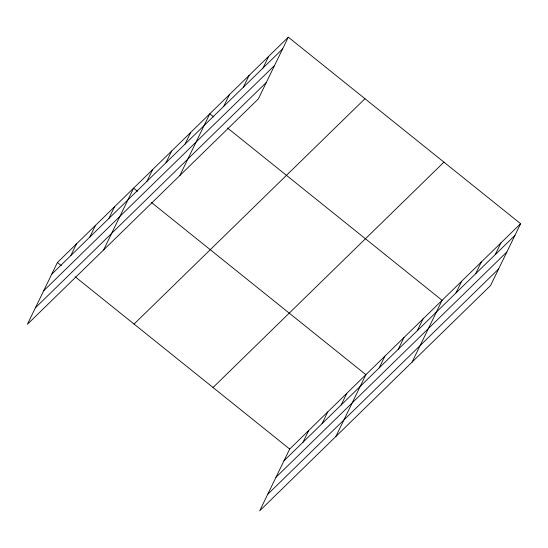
<?xml version="1.0" encoding="UTF-8"?>
<svg xmlns="http://www.w3.org/2000/svg" width="548" height="548" viewBox="0 0 548 548"><rect width="100%" height="100%" fill="white"/><g stroke="black" fill="none" stroke-linecap="round" stroke-linejoin="round"><path stroke-width="0.82" d="M288.317 37.168L57.403 262.513L27.4 324.3L258.314 98.948L288.317 37.168L520.6 223.7L490.597 285.487L259.684 510.832L289.687 449.052L520.6 223.7M70.761 255.649L76.453 243.922M89.81 237.058L95.503 225.331M108.86 218.467L114.553 206.74M103.599 249.936L133.602 188.149L137.534 191.307M146.96 181.285L152.652 169.558M166.01 162.694L171.702 150.967M185.06 144.103L190.752 132.376M179.806 175.572L209.802 113.785L213.734 116.943M223.742 106.36L229.434 94.633M243.367 87.201L249.059 75.473M262.992 68.048L268.691 56.321M303.044 442.181L308.736 430.454M322.094 423.59L327.786 411.863M341.144 404.999L346.836 393.272M335.883 436.468L365.886 374.681L151.296 202.356M379.243 367.818L384.936 356.09M398.293 349.227L403.986 337.5M417.343 330.636L423.035 318.909M412.089 362.105L442.092 300.318L227.495 127.992M456.025 292.892L461.717 281.165M475.65 273.733L481.343 262.006M495.276 254.58L500.975 242.853M51.711 274.247L282.624 48.895M43.689 290.762L274.603 65.411M35.421 307.784L266.335 82.433M134.054 324.074L364.968 98.722M213.035 387.491L443.949 162.139M283.994 460.779L514.908 235.428M275.973 477.294L506.886 251.943M267.705 494.317L498.618 268.965M57.403 262.513L61.335 265.67M75.09 276.719L289.687 449.052"/></g></svg>
